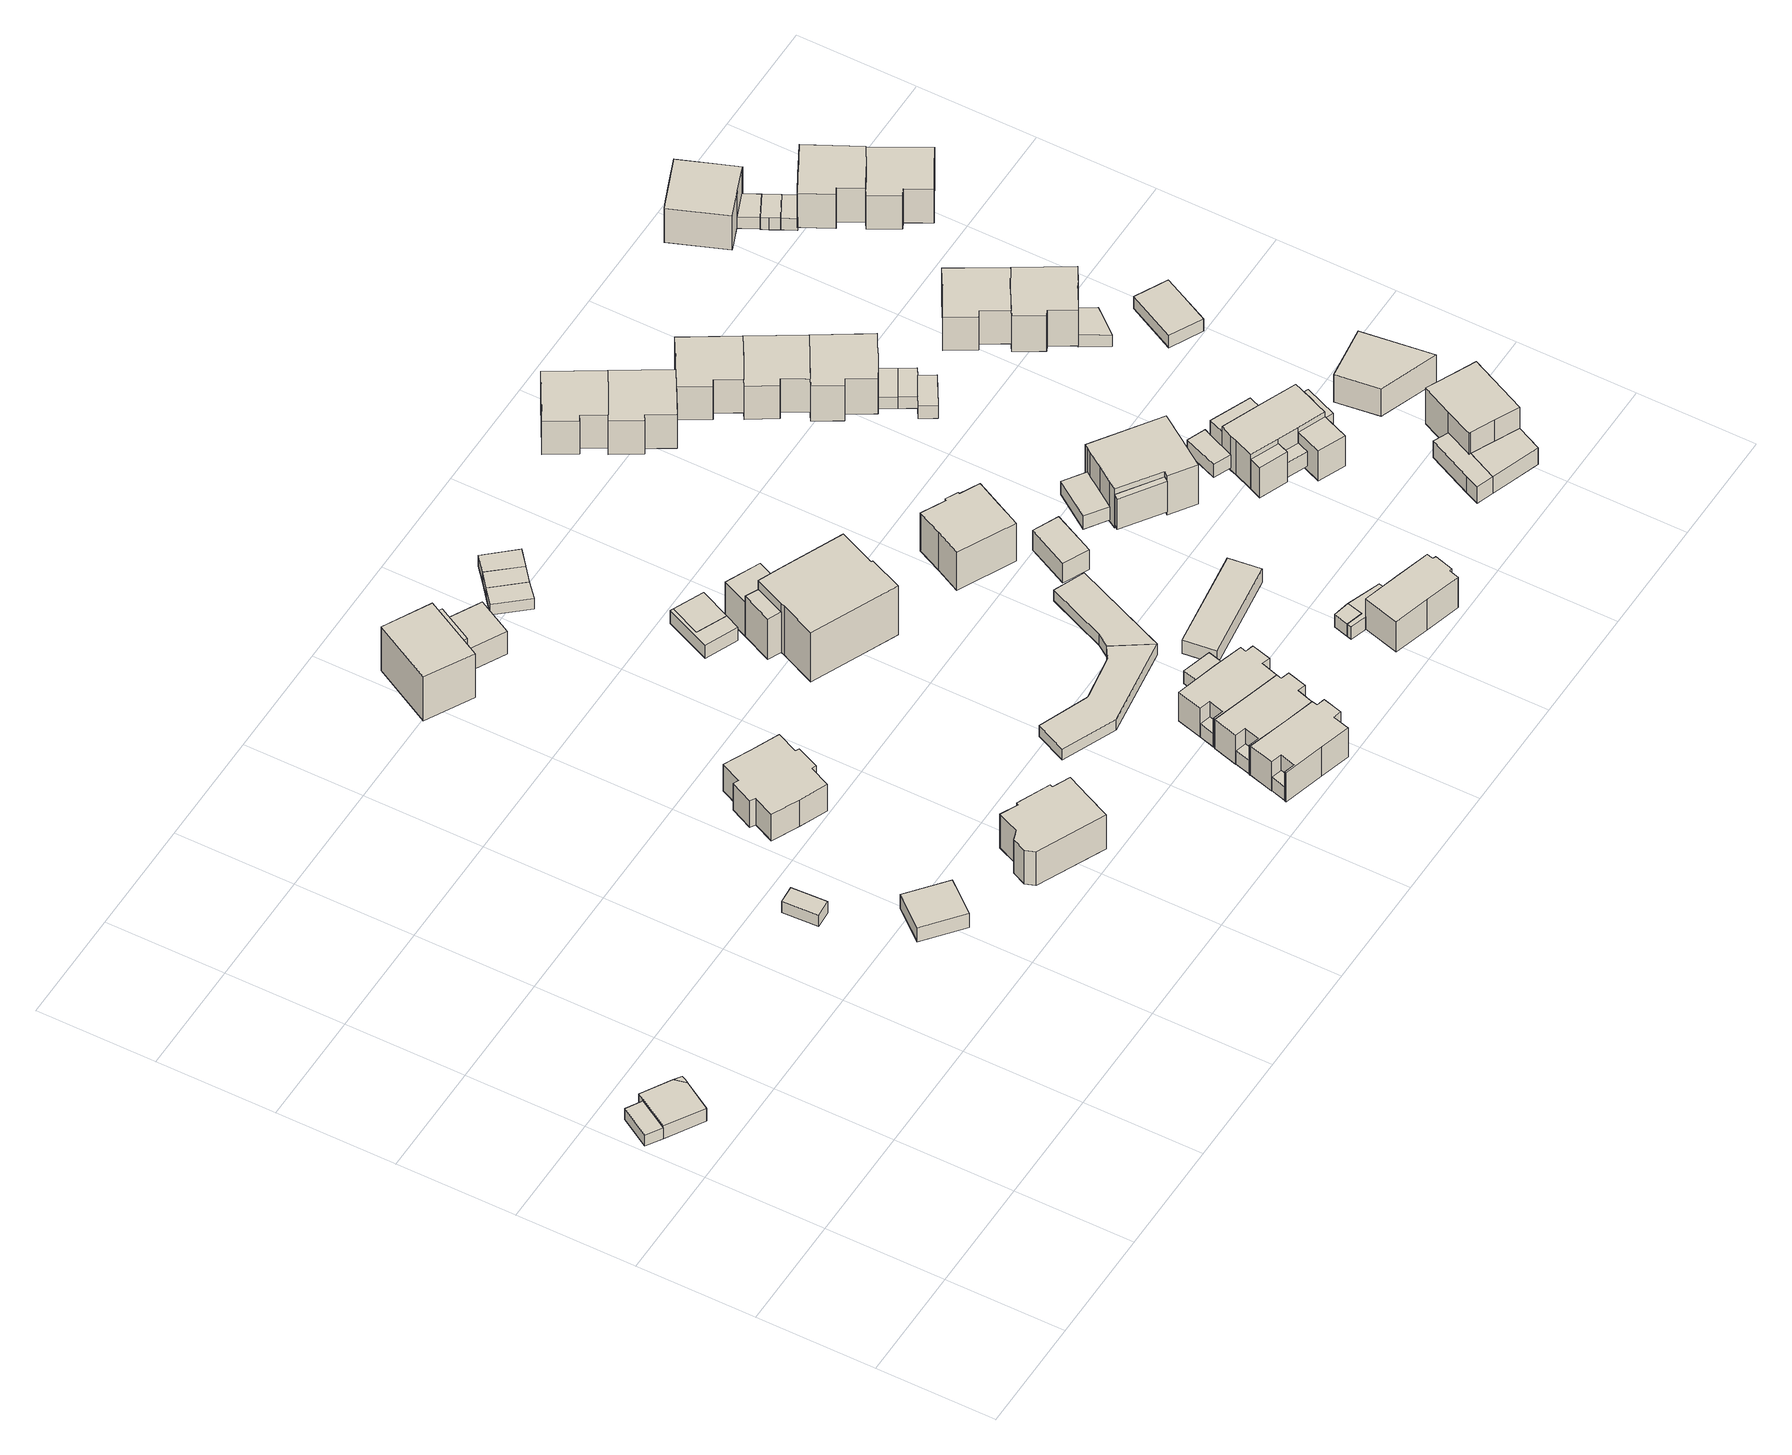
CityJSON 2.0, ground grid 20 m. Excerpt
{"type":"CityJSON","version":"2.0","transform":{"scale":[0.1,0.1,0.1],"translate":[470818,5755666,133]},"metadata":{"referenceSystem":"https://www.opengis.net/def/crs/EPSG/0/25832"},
"CityObjects":{
"building1":{"type":"Building","attributes":{"Gemeindeschluessel":"05711000","BezugspunktDach":"2000","function":"31001_9998","measuredHeight":2.3},"address":[{"country":"Germany","locality":"Bielefeld","thoroughfareNumber":"129","thoroughfareName":"Vennhofallee"}],"geometry":[{"type":"Solid","lod":"1","boundaries":[[[[0,1,2,3]],[[4,5,6,7]],[[4,7,3,2]],[[5,4,2,1]],[[6,5,1,0]],[[7,6,0,3]]]]}]},
"building2":{"type":"Building","attributes":{"Gemeindeschluessel":"05711000","BezugspunktDach":"2000","function":"31001_2010","measuredHeight":2.75},"address":[{"country":"Germany","locality":"Bielefeld","thoroughfareNumber":"129","thoroughfareName":"Vennhofallee"}],"geometry":[{"type":"Solid","lod":"1","boundaries":[[[[8,9,10,11,12,13]],[[14,4,7,15,16,17]],[[14,17,13,12]],[[4,14,12,11]],[[7,4,11,10]],[[15,7,10,9]],[[16,15,9,8]],[[17,16,8,13]]]]}]},
"building3":{"type":"Building","attributes":{"Gemeindeschluessel":"05711000","BezugspunktDach":"2000","function":"51009_1610","measuredHeight":2.75},"address":[{"country":"Germany"}],"geometry":[{"type":"Solid","lod":"1","boundaries":[[[[18,19,8,13,20]],[[17,16,21,22,23]],[[17,23,20,13]],[[16,17,13,8]],[[21,16,8,19]],[[22,21,19,18]],[[23,22,18,20]]]]}]},
"building4":{"type":"Building","attributes":{"Gemeindeschluessel":"05711000","BezugspunktDach":"2000","function":"31001_2460","measuredHeight":2.37},"address":[{"country":"Germany","locality":"Bielefeld","thoroughfareNumber":"110","thoroughfareName":"Vennhofallee"}],"geometry":[{"type":"Solid","lod":"1","boundaries":[[[[24,25,26,27]],[[28,29,30,31]],[[28,31,27,26]],[[29,28,26,25]],[[30,29,25,24]],[[31,30,24,27]]]]}]},
"building5":{"type":"Building","attributes":{"Gemeindeschluessel":"05711000","BezugspunktDach":"2000","function":"31001_9998","measuredHeight":3.01},"address":[{"country":"Germany","locality":"Bielefeld","thoroughfareNumber":"106","thoroughfareName":"Vennhofallee"}],"geometry":[{"type":"Solid","lod":"1","boundaries":[[[[32,33,34,35]],[[36,37,38,39]],[[36,39,35,34]],[[37,36,34,33]],[[38,37,33,32]],[[39,38,32,35]]]]}]},
"building6":{"type":"Building","attributes":{"Gemeindeschluessel":"05711000","BezugspunktDach":"2000","function":"31001_1010","measuredHeight":8.25},"address":[{"country":"Germany","locality":"Bielefeld","thoroughfareNumber":"110","thoroughfareName":"Vennhofallee"}],"geometry":[{"type":"Solid","lod":"1","boundaries":[[[[40,41,42,43,44,45,46,47,48,49,50,51,52,53]],[[54,55,56,57,58,59,60,61,62,63,64,65,66,67]],[[54,67,53,52]],[[55,54,52,51]],[[56,55,51,50]],[[57,56,50,49]],[[58,57,49,48]],[[59,58,48,47]],[[60,59,47,46]],[[61,60,46,45]],[[62,61,45,44]],[[63,62,44,43]],[[64,63,43,42]],[[65,64,42,41]],[[66,65,41,40]],[[67,66,40,53]]]]}]},
"building7":{"type":"Building","attributes":{"Gemeindeschluessel":"05711000","BezugspunktDach":"2000","function":"31001_1010","measuredHeight":8.71},"address":[{"country":"Germany","locality":"Bielefeld","thoroughfareNumber":"106","thoroughfareName":"Vennhofallee"}],"geometry":[{"type":"Solid","lod":"1","boundaries":[[[[68,69,70,71,72,73,74,75,76,77,78,79,80]],[[81,82,83,84,85,86,87,88,89,90,91,92,93]],[[81,93,80,79]],[[82,81,79,78]],[[83,82,78,77]],[[84,83,77,76]],[[85,84,76,75]],[[86,85,75,74]],[[87,86,74,73]],[[88,87,73,72]],[[89,88,72,71]],[[90,89,71,70]],[[91,90,70,69]],[[92,91,69,68]],[[93,92,68,80]]]]}]},
"building8":{"type":"Building","attributes":{"Gemeindeschluessel":"05711000","function":"31001_1010"},"address":[{"country":"Germany","locality":"Bielefeld","thoroughfareNumber":"10","thoroughfareName":"Lämershagener Straße"}],"children":["building8-1","building8-2"]},
"building8-1":{"type":"BuildingPart","attributes":{"BezugspunktDach":"2000","measuredHeight":11.59},"parents":["building8"],"geometry":[{"type":"Solid","lod":"1","boundaries":[[[[94,95,96,97]],[[98,99,100,101]],[[98,101,97,96]],[[99,98,96,95]],[[100,99,95,94]],[[101,100,94,97]]]]}]},
"building8-2":{"type":"BuildingPart","attributes":{"BezugspunktDach":"2000","measuredHeight":7.19},"parents":["building8"],"geometry":[{"type":"Solid","lod":"1","boundaries":[[[[102,103,104,105]],[[106,107,101,108]],[[106,108,105,104]],[[107,106,104,103]],[[101,107,103,102]],[[108,101,102,105]]]]}]},
"building9":{"type":"Building","attributes":{"Gemeindeschluessel":"05711000","BezugspunktDach":"2000","function":"31001_9998","measuredHeight":6.36},"address":[{"country":"Germany","locality":"Bielefeld","thoroughfareNumber":"10","thoroughfareName":"Lämershagener Straße"}],"geometry":[{"type":"Solid","lod":"1","boundaries":[[[[109,110,111,112]],[[113,114,115,116]],[[113,116,112,111]],[[114,113,111,110]],[[115,114,110,109]],[[116,115,109,112]]]]}]},
"building10":{"type":"Building","attributes":{"Gemeindeschluessel":"05711000","function":"31001_1010"},"address":[{"country":"Germany","locality":"Bielefeld","thoroughfareNumber":"7i","thoroughfareName":"Kinzigweg"}],"children":["building10-1","building10-2"]},
"building10-1":{"type":"BuildingPart","attributes":{"BezugspunktDach":"2000","measuredHeight":9.76},"parents":["building10"],"geometry":[{"type":"Solid","lod":"1","boundaries":[[[[117,118,119,120,121,122,123,124,125,126,127,128,129,130]],[[131,132,133,134,135,136,137,138,139,140,141,142,143,144]],[[131,144,130,129]],[[132,131,129,128]],[[133,132,128,127]],[[134,133,127,126]],[[135,134,126,125]],[[136,135,125,124]],[[137,136,124,123]],[[138,137,123,122]],[[139,138,122,121]],[[140,139,121,120]],[[141,140,120,119]],[[142,141,119,118]],[[143,142,118,117]],[[144,143,117,130]]]]}]},
"building10-2":{"type":"BuildingPart","attributes":{"BezugspunktDach":"2000","measuredHeight":2.91},"address":[{"country":"Germany","locality":"Bielefeld","thoroughfareNumber":"7i","thoroughfareName":"Kinzigweg"}],"parents":["building10"],"geometry":[{"type":"Solid","lod":"1","boundaries":[[[[145,146,147,148]],[[149,150,151,152]],[[149,152,148,147]],[[150,149,147,146]],[[151,150,146,145]],[[152,151,145,148]]]]}]},
"building11":{"type":"Building","attributes":{"Gemeindeschluessel":"05711000","BezugspunktDach":"2000","function":"31001_2460","measuredHeight":2.35},"address":[{"country":"Germany","locality":"Bielefeld","thoroughfareNumber":"7","thoroughfareName":"Murgweg"}],"geometry":[{"type":"Solid","lod":"1","boundaries":[[[[153,154,155,156]],[[157,158,159,160]],[[157,160,156,155]],[[158,157,155,154]],[[159,158,154,153]],[[160,159,153,156]]]]}]},
"building12":{"type":"Building","attributes":{"Gemeindeschluessel":"05711000","BezugspunktDach":"2000","function":"31001_9998","measuredHeight":2.84},"address":[{"country":"Germany","locality":"Bielefeld","thoroughfareNumber":"11","thoroughfareName":"Murgweg"}],"geometry":[{"type":"Solid","lod":"1","boundaries":[[[[161,162,163,164,165,166]],[[167,168,169,170,171,172]],[[167,172,166,165]],[[168,167,165,164]],[[169,168,164,163]],[[170,169,163,162]],[[171,170,162,161]],[[172,171,161,166]]]]}]},
"building13":{"type":"Building","attributes":{"Gemeindeschluessel":"05711000","function":"31001_1010"},"address":[{"country":"Germany","locality":"Bielefeld","thoroughfareNumber":"7h","thoroughfareName":"Kinzigweg"}],"children":["building13-1","building13-2"]},
"building13-1":{"type":"BuildingPart","attributes":{"BezugspunktDach":"2000","measuredHeight":9.8},"parents":["building13"],"geometry":[{"type":"Solid","lod":"1","boundaries":[[[[173,174,175,176,177,178,179,180,181,182,183,184,185,186]],[[187,188,189,190,191,192,193,194,195,196,197,198,199,200]],[[187,200,186,185]],[[188,187,185,184]],[[189,188,184,183]],[[190,189,183,182]],[[191,190,182,181]],[[192,191,181,180]],[[193,192,180,179]],[[194,193,179,178]],[[195,194,178,177]],[[196,195,177,176]],[[197,196,176,175]],[[198,197,175,174]],[[199,198,174,173]],[[200,199,173,186]]]]}]},
"building13-2":{"type":"BuildingPart","attributes":{"BezugspunktDach":"2000","measuredHeight":2.9},"address":[{"country":"Germany","locality":"Bielefeld","thoroughfareNumber":"7h","thoroughfareName":"Kinzigweg"}],"parents":["building13"],"geometry":[{"type":"Solid","lod":"1","boundaries":[[[[201,202,203,204]],[[205,206,207,208]],[[205,208,204,203]],[[206,205,203,202]],[[207,206,202,201]],[[208,207,201,204]]]]}]},
"building14":{"type":"Building","attributes":{"Gemeindeschluessel":"05711000","BezugspunktDach":"2000","function":"31001_2460","measuredHeight":2.32},"address":[{"country":"Germany","locality":"Bielefeld","thoroughfareNumber":"9","thoroughfareName":"Murgweg"}],"geometry":[{"type":"Solid","lod":"1","boundaries":[[[[209,210,211,212,213,214,215]],[[216,217,218,219,220,221,222]],[[216,222,215,214]],[[217,216,214,213]],[[218,217,213,212]],[[219,218,212,211]],[[220,219,211,210]],[[221,220,210,209]],[[222,221,209,215]]]]}]},
"building15":{"type":"Building","attributes":{"Gemeindeschluessel":"05711000","BezugspunktDach":"2000","function":"51009_1611","measuredHeight":2.82},"address":[{"country":"Germany"}],"geometry":[{"type":"Solid","lod":"1","boundaries":[[[[162,161,166,223]],[[172,171,170,224]],[[172,224,223,166]],[[171,172,166,161]],[[170,171,161,162]],[[224,170,162,223]]]]}]},
"building16":{"type":"Building","attributes":{"Gemeindeschluessel":"05711000","BezugspunktDach":"2000","function":"31001_2460","measuredHeight":2.31},"address":[{"country":"Germany","locality":"Bielefeld","thoroughfareNumber":"6","thoroughfareName":"Murgweg"}],"geometry":[{"type":"Solid","lod":"1","boundaries":[[[[225,153,156,226]],[[160,159,227,228]],[[160,228,226,156]],[[159,160,156,153]],[[227,159,153,225]],[[228,227,225,226]]]]}]},
"building17":{"type":"Building","attributes":{"Gemeindeschluessel":"05711000","function":"31001_1010"},"address":[{"country":"Germany","locality":"Bielefeld","thoroughfareNumber":"7g","thoroughfareName":"Kinzigweg"}],"children":["building17-1","building17-2"]},
"building17-1":{"type":"BuildingPart","attributes":{"BezugspunktDach":"2000","measuredHeight":9.78},"parents":["building17"],"geometry":[{"type":"Solid","lod":"1","boundaries":[[[[229,230,231,232,233,234,235,236,176,175,174,237,238,239]],[[240,241,242,243,244,245,246,247,248,249,250,251,252,253]],[[240,253,239,238]],[[241,240,238,237]],[[242,241,237,174]],[[243,242,174,175]],[[244,243,175,176]],[[245,244,176,236]],[[246,245,236,235]],[[247,246,235,234]],[[248,247,234,233]],[[249,248,233,232]],[[250,249,232,231]],[[251,250,231,230]],[[252,251,230,229]],[[253,252,229,239]]]]}]},
"building17-2":{"type":"BuildingPart","attributes":{"BezugspunktDach":"2000","measuredHeight":2.95},"address":[{"country":"Germany","locality":"Bielefeld","thoroughfareNumber":"7g","thoroughfareName":"Kinzigweg"}],"parents":["building17"],"geometry":[{"type":"Solid","lod":"1","boundaries":[[[[254,255,256,257]],[[246,245,248,247]],[[246,247,257,256]],[[245,246,256,255]],[[248,245,255,254]],[[247,248,254,257]]]]}]},
"building18":{"type":"Building","attributes":{"Gemeindeschluessel":"05711000","BezugspunktDach":"2000","function":"31001_2460","measuredHeight":2.29},"address":[{"country":"Germany"}],"geometry":[{"type":"Solid","lod":"1","boundaries":[[[[258,225,226,259]],[[228,227,260,261]],[[228,261,259,226]],[[227,228,226,225]],[[260,227,225,258]],[[261,260,258,259]]]]}]},
"building19":{"type":"Building","attributes":{"Gemeindeschluessel":"05711000","function":"31001_1010"},"address":[{"country":"Germany","locality":"Bielefeld","thoroughfareNumber":"11","thoroughfareName":"Murgweg"}],"children":["building19-1","building19-2","building19-3"]},
"building19-1":{"type":"BuildingPart","attributes":{"BezugspunktDach":"2000","measuredHeight":12.35},"parents":["building19"],"geometry":[{"type":"Solid","lod":"1","boundaries":[[[[262,263,264,265,266,267,268,269,270,271]],[[272,273,274,275,276,277,278,279,280,281]],[[272,281,271,270]],[[273,272,270,269]],[[274,273,269,268]],[[275,274,268,267]],[[276,275,267,266]],[[277,276,266,265]],[[278,277,265,264]],[[279,278,264,263]],[[280,279,263,262]],[[281,280,262,271]]]]}]},
"building19-2":{"type":"BuildingPart","attributes":{"BezugspunktDach":"2000","measuredHeight":8.83},"parents":["building19"],"geometry":[{"type":"Solid","lod":"1","boundaries":[[[[282,283,284,285]],[[277,286,287,288]],[[277,288,285,284]],[[286,277,284,283]],[[287,286,283,282]],[[288,287,282,285]]]]}]},
"building19-3":{"type":"BuildingPart","attributes":{"BezugspunktDach":"2000","measuredHeight":8.69},"parents":["building19"],"geometry":[{"type":"Solid","lod":"1","boundaries":[[[[289,290,291,292]],[[275,293,286,276]],[[275,276,292,291]],[[293,275,291,290]],[[286,293,290,289]],[[276,286,289,292]]]]}]},
"building20":{"type":"Building","attributes":{"Gemeindeschluessel":"05711000","BezugspunktDach":"2000","function":"51009_1611","measuredHeight":2.7},"address":[{"country":"Germany"}],"geometry":[{"type":"Solid","lod":"1","boundaries":[[[[294,295,296,297]],[[298,299,300,301]],[[298,301,297,296]],[[299,298,296,295]],[[300,299,295,294]],[[301,300,294,297]]]]}]},
"building21":{"type":"Building","attributes":{"Gemeindeschluessel":"05711000","BezugspunktDach":"2000","function":"31001_2460","measuredHeight":2.24},"address":[{"country":"Germany","locality":"Bielefeld","thoroughfareNumber":"9","thoroughfareName":"Murgweg"}],"geometry":[{"type":"Solid","lod":"1","boundaries":[[[[302,303,212,211,304]],[[219,218,305,306,307]],[[219,307,304,211]],[[218,219,211,212]],[[305,218,212,303]],[[306,305,303,302]],[[307,306,302,304]]]]}]},
"building22":{"type":"Building","attributes":{"Gemeindeschluessel":"05711000","BezugspunktDach":"2000","function":"51009_1611","measuredHeight":2.97},"address":[{"country":"Germany"}],"geometry":[{"type":"Solid","lod":"1","boundaries":[[[[308,309,310,311]],[[312,313,314,315]],[[312,315,311,310]],[[313,312,310,309]],[[314,313,309,308]],[[315,314,308,311]]]]}]},
"building23":{"type":"Building","attributes":{"Gemeindeschluessel":"05711000","BezugspunktDach":"2000","function":"31001_9998","measuredHeight":2.66},"address":[{"country":"Germany","locality":"Bielefeld","thoroughfareNumber":"7a","thoroughfareName":"Kinzigweg"}],"geometry":[{"type":"Solid","lod":"1","boundaries":[[[[316,317,318,319]],[[320,321,322,323]],[[320,323,319,318]],[[321,320,318,317]],[[322,321,317,316]],[[323,322,316,319]]]]}]},
"building24":{"type":"Building","attributes":{"Gemeindeschluessel":"05711000","BezugspunktDach":"2000","function":"31001_1010","measuredHeight":11.43},"address":[{"country":"Germany","locality":"Bielefeld","thoroughfareNumber":"9","thoroughfareName":"Murgweg"}],"geometry":[{"type":"Solid","lod":"1","boundaries":[[[[324,325,326,327,328,329,330,331,332,333]],[[334,335,336,337,338,339,340,341,342,343]],[[334,343,333,332]],[[335,334,332,331]],[[336,335,331,330]],[[337,336,330,329]],[[338,337,329,328]],[[339,338,328,327]],[[340,339,327,326]],[[341,340,326,325]],[[342,341,325,324]],[[343,342,324,333]]]]}]},
"building25":{"type":"Building","attributes":{"Gemeindeschluessel":"05711000","BezugspunktDach":"2000","function":"51009_1611","measuredHeight":2.66},"address":[{"country":"Germany"}],"geometry":[{"type":"Solid","lod":"1","boundaries":[[[[319,318,317,344,345,346,347]],[[348,349,350,321,320,323,351]],[[348,351,347,346]],[[349,348,346,345]],[[350,349,345,344]],[[321,350,344,317]],[[320,321,317,318]],[[323,320,318,319]],[[351,323,319,347]]]]}]},
"building26":{"type":"Building","attributes":{"Gemeindeschluessel":"05711000","BezugspunktDach":"2000","function":"31001_2460","measuredHeight":5.29},"address":[{"country":"Germany","locality":"Bielefeld","thoroughfareNumber":"9","thoroughfareName":"Murgweg"}],"geometry":[{"type":"Solid","lod":"1","boundaries":[[[[352,353,354,355]],[[356,357,358,359]],[[356,359,355,354]],[[357,356,354,353]],[[358,357,353,352]],[[359,358,352,355]]]]}]},
"building27":{"type":"Building","attributes":{"Gemeindeschluessel":"05711000","BezugspunktDach":"2000","function":"31001_1010","measuredHeight":9.8},"address":[{"country":"Germany","locality":"Bielefeld","thoroughfareNumber":"7a","thoroughfareName":"Kinzigweg"}],"geometry":[{"type":"Solid","lod":"1","boundaries":[[[[360,361,362,363,364,365,366,367,368,369]],[[370,371,372,373,374,375,376,377,378,379]],[[370,379,369,368]],[[371,370,368,367]],[[372,371,367,366]],[[373,372,366,365]],[[374,373,365,364]],[[375,374,364,363]],[[376,375,363,362]],[[377,376,362,361]],[[378,377,361,360]],[[379,378,360,369]]]]}]},
"building28":{"type":"Building","attributes":{"Gemeindeschluessel":"05711000","BezugspunktDach":"2000","function":"31001_1010","measuredHeight":8.73},"address":[{"country":"Germany","locality":"Bielefeld","thoroughfareNumber":"14","thoroughfareName":"Murgweg"}],"geometry":[{"type":"Solid","lod":"1","boundaries":[[[[380,381,382,383,384,385,386,387,388]],[[389,390,391,392,393,394,395,396,397]],[[389,397,388,387]],[[390,389,387,386]],[[391,390,386,385]],[[392,391,385,384]],[[393,392,384,383]],[[394,393,383,382]],[[395,394,382,381]],[[396,395,381,380]],[[397,396,380,388]]]]}]},
"building29":{"type":"Building","attributes":{"Gemeindeschluessel":"05711000","BezugspunktDach":"2000","function":"31001_1010","measuredHeight":8.9},"address":[{"country":"Germany","locality":"Bielefeld","thoroughfareNumber":"12","thoroughfareName":"Murgweg"}],"geometry":[{"type":"Solid","lod":"1","boundaries":[[[[388,387,386,398,399,400,401,402,403,404]],[[405,406,407,408,409,410,411,412,413,414]],[[405,414,404,403]],[[406,405,403,402]],[[407,406,402,401]],[[408,407,401,400]],[[409,408,400,399]],[[410,409,399,398]],[[411,410,398,386]],[[412,411,386,387]],[[413,412,387,388]],[[414,413,388,404]]]]}]},
"building30":{"type":"Building","attributes":{"Gemeindeschluessel":"05711000","BezugspunktDach":"2000","function":"51009_1610","measuredHeight":6.54},"address":[{"country":"Germany"}],"geometry":[{"type":"Solid","lod":"1","boundaries":[[[[415,416,417,418]],[[419,420,421,422]],[[419,422,418,417]],[[420,419,417,416]],[[421,420,416,415]],[[422,421,415,418]]]]}]},
"building31":{"type":"Building","attributes":{"Gemeindeschluessel":"05711000","BezugspunktDach":"2000","function":"31001_9998","measuredHeight":2.79},"address":[{"country":"Germany","locality":"Bielefeld","thoroughfareNumber":"7","thoroughfareName":"Murgweg"}],"geometry":[{"type":"Solid","lod":"1","boundaries":[[[[423,424,425,426]],[[427,428,429,430]],[[427,430,426,425]],[[428,427,425,424]],[[429,428,424,423]],[[430,429,423,426]]]]}]},
"building32":{"type":"Building","attributes":{"Gemeindeschluessel":"05711000","BezugspunktDach":"2000","function":"31001_1010","measuredHeight":10.07},"address":[{"country":"Germany","locality":"Bielefeld","thoroughfareNumber":"7","thoroughfareName":"Murgweg"}],"geometry":[{"type":"Solid","lod":"1","boundaries":[[[[431,432,433,434,435,436,437,438,439,440,441]],[[442,443,444,445,446,447,448,449,450,451,452]],[[442,452,441,440]],[[443,442,440,439]],[[444,443,439,438]],[[445,444,438,437]],[[446,445,437,436]],[[447,446,436,435]],[[448,447,435,434]],[[449,448,434,433]],[[450,449,433,432]],[[451,450,432,431]],[[452,451,431,441]]]]}]},
"building33":{"type":"Building","attributes":{"Gemeindeschluessel":"05711000","BezugspunktDach":"2000","function":"31001_1010","measuredHeight":8.71},"address":[{"country":"Germany","locality":"Bielefeld","thoroughfareNumber":"10","thoroughfareName":"Murgweg"}],"geometry":[{"type":"Solid","lod":"1","boundaries":[[[[453,454,455,456,457,458,459,460,461]],[[462,463,464,465,466,467,468,469,470]],[[462,470,461,460]],[[463,462,460,459]],[[464,463,459,458]],[[465,464,458,457]],[[466,465,457,456]],[[467,466,456,455]],[[468,467,455,454]],[[469,468,454,453]],[[470,469,453,461]]]]}]},
"building34":{"type":"Building","attributes":{"Gemeindeschluessel":"05711000","BezugspunktDach":"2000","function":"31001_1010","measuredHeight":8.73},"address":[{"country":"Germany","locality":"Bielefeld","thoroughfareNumber":"8","thoroughfareName":"Murgweg"}],"geometry":[{"type":"Solid","lod":"1","boundaries":[[[[461,460,459,471,472,473,474,475,476]],[[477,478,479,480,481,463,462,470,482]],[[477,482,476,475]],[[478,477,475,474]],[[479,478,474,473]],[[480,479,473,472]],[[481,480,472,471]],[[463,481,471,459]],[[462,463,459,460]],[[470,462,460,461]],[[482,470,461,476]]]]}]},
"building35":{"type":"Building","attributes":{"Gemeindeschluessel":"05711000","BezugspunktDach":"2000","function":"31001_1010","measuredHeight":9.24},"address":[{"country":"Germany","locality":"Bielefeld","thoroughfareNumber":"6","thoroughfareName":"Murgweg"}],"geometry":[{"type":"Solid","lod":"1","boundaries":[[[[476,475,474,483,484,485,486,487,488,489,490]],[[491,492,493,494,495,496,497,498,499,500,501]],[[491,501,490,489]],[[492,491,489,488]],[[493,492,488,487]],[[494,493,487,486]],[[495,494,486,485]],[[496,495,485,484]],[[497,496,484,483]],[[498,497,483,474]],[[499,498,474,475]],[[500,499,475,476]],[[501,500,476,490]]]]}]},
"building36":{"type":"Building","attributes":{"Gemeindeschluessel":"05711000","BezugspunktDach":"2000","function":"31001_2460","measuredHeight":2.72},"address":[{"country":"Germany","locality":"Bielefeld","thoroughfareNumber":"3","thoroughfareName":"Murgweg"}],"geometry":[{"type":"Solid","lod":"1","boundaries":[[[[502,503,504,505,506]],[[507,508,509,510,511]],[[507,511,506,505]],[[508,507,505,504]],[[509,508,504,503]],[[510,509,503,502]],[[511,510,502,506]]]]}]},
"building37":{"type":"Building","attributes":{"Gemeindeschluessel":"05711000","BezugspunktDach":"2000","function":"31001_2460","measuredHeight":2.78},"address":[{"country":"Germany","locality":"Bielefeld","thoroughfareNumber":"2","thoroughfareName":"Murgweg"}],"geometry":[{"type":"Solid","lod":"1","boundaries":[[[[512,513,514,515,516]],[[517,518,519,520,521]],[[517,521,516,515]],[[518,517,515,514]],[[519,518,514,513]],[[520,519,513,512]],[[521,520,512,516]]]]}]},
"building38":{"type":"Building","attributes":{"Gemeindeschluessel":"05711000","BezugspunktDach":"2000","function":"31001_2460","measuredHeight":2.51},"address":[{"country":"Germany","locality":"Bielefeld","thoroughfareNumber":"6","thoroughfareName":"Murgweg"}],"geometry":[{"type":"Solid","lod":"1","boundaries":[[[[522,523,524,525]],[[526,493,491,527]],[[526,527,525,524]],[[493,526,524,523]],[[491,493,523,522]],[[527,491,522,525]]]]}]},
"building39":{"type":"Building","attributes":{"Gemeindeschluessel":"05711000","BezugspunktDach":"2000","function":"31001_2460","measuredHeight":2.56},"address":[{"country":"Germany","locality":"Bielefeld","thoroughfareNumber":"3","thoroughfareName":"Murgweg"}],"geometry":[{"type":"Solid","lod":"1","boundaries":[[[[528,525,524,513,512]],[[529,526,527,530,531]],[[529,531,512,513]],[[526,529,513,524]],[[527,526,524,525]],[[530,527,525,528]],[[531,530,528,512]]]]}]},
"building40":{"type":"Building","attributes":{"Gemeindeschluessel":"05711000","function":"31001_1010"},"address":[{"country":"Germany","locality":"Bielefeld","thoroughfareNumber":"3","thoroughfareName":"Murgweg"}],"children":["building40-1","building40-2","building40-3","building40-4","building40-5"]},
"building40-1":{"type":"BuildingPart","attributes":{"BezugspunktDach":"2000","measuredHeight":8.45},"parents":["building40"],"geometry":[{"type":"Solid","lod":"1","boundaries":[[[[532,533,534,535,536,537,538,539,540,541,542]],[[543,544,545,546,547,548,549,550,551,552,553]],[[543,553,542,541]],[[544,543,541,540]],[[545,544,540,539]],[[546,545,539,538]],[[547,546,538,537]],[[548,547,537,536]],[[549,548,536,535]],[[550,549,535,534]],[[551,550,534,533]],[[552,551,533,532]],[[553,552,532,542]]]]}]},
"building40-2":{"type":"BuildingPart","attributes":{"BezugspunktDach":"2000","measuredHeight":6.46},"parents":["building40"],"geometry":[{"type":"Solid","lod":"1","boundaries":[[[[554,555,556,557]],[[558,559,544,543]],[[558,543,557,556]],[[559,558,556,555]],[[544,559,555,554]],[[543,544,554,557]]]]}]},
"building40-3":{"type":"BuildingPart","attributes":{"BezugspunktDach":"2000","measuredHeight":6.46},"parents":["building40"],"geometry":[{"type":"Solid","lod":"1","boundaries":[[[[560,561,562,563]],[[550,549,564,565]],[[550,565,563,562]],[[549,550,562,561]],[[564,549,561,560]],[[565,564,560,563]]]]}]},
"building40-4":{"type":"BuildingPart","attributes":{"BezugspunktDach":"2000","measuredHeight":6.46},"parents":["building40"],"geometry":[{"type":"Solid","lod":"1","boundaries":[[[[566,567,568,569]],[[570,571,546,545]],[[570,545,569,568]],[[571,570,568,567]],[[546,571,567,566]],[[545,546,566,569]]]]}]},
"building40-5":{"type":"BuildingPart","attributes":{"BezugspunktDach":"2000","measuredHeight":3.14},"address":[{"country":"Germany","locality":"Bielefeld","thoroughfareNumber":"3","thoroughfareName":"Murgweg"}],"parents":["building40"],"geometry":[{"type":"Solid","lod":"1","boundaries":[[[[572,573,574,575]],[[576,577,578,579]],[[576,579,575,574]],[[577,576,574,573]],[[578,577,573,572]],[[579,578,572,575]]]]}]},
"building41":{"type":"Building","attributes":{"Gemeindeschluessel":"05711000","BezugspunktDach":"2000","function":"51009_1610","measuredHeight":3.5},"address":[{"country":"Germany"}],"geometry":[{"type":"Solid","lod":"1","boundaries":[[[[580,581,582,583,584,585,586]],[[587,588,589,590,591,592,593]],[[587,593,586,585]],[[588,587,585,584]],[[589,588,584,583]],[[590,589,583,582]],[[591,590,582,581]],[[592,591,581,580]],[[593,592,580,586]]]]}]},
"building42":{"type":"Building","attributes":{"Gemeindeschluessel":"05711000","BezugspunktDach":"2000","function":"31001_2460","measuredHeight":3.57},"address":[{"country":"Germany","locality":"Bielefeld","thoroughfareNumber":"9","thoroughfareName":"Kinzigweg"}],"geometry":[{"type":"Solid","lod":"1","boundaries":[[[[586,585,594,595]],[[596,587,593,597]],[[596,597,595,594]],[[587,596,594,585]],[[593,587,585,586]],[[597,593,586,595]]]]}]},
"building43":{"type":"Building","attributes":{"Gemeindeschluessel":"05711000","BezugspunktDach":"2000","function":"31001_2460","measuredHeight":2.71},"address":[{"country":"Germany","locality":"Bielefeld","thoroughfareNumber":"3","thoroughfareName":"Murgweg"}],"geometry":[{"type":"Solid","lod":"1","boundaries":[[[[598,599,600,601,602]],[[603,604,605,606,607]],[[603,607,602,601]],[[604,603,601,600]],[[605,604,600,599]],[[606,605,599,598]],[[607,606,598,602]]]]}]},
"building44":{"type":"Building","attributes":{"Gemeindeschluessel":"05711000","BezugspunktDach":"2000","function":"31001_1010","measuredHeight":9.11},"address":[{"country":"Germany","locality":"Bielefeld","thoroughfareNumber":"9","thoroughfareName":"Kinzigweg"}],"geometry":[{"type":"Solid","lod":"1","boundaries":[[[[608,609,610,611,612,613,614,615]],[[616,617,618,619,620,621,622,623]],[[616,623,615,614]],[[617,616,614,613]],[[618,617,613,612]],[[619,618,612,611]],[[620,619,611,610]],[[621,620,610,609]],[[622,621,609,608]],[[623,622,608,615]]]]}]},
"building45":{"type":"Building","attributes":{"Gemeindeschluessel":"05711000","BezugspunktDach":"2000","function":"31001_1010","measuredHeight":8.69},"address":[{"country":"Germany","locality":"Bielefeld","thoroughfareNumber":"4","thoroughfareName":"Murgweg"}],"geometry":[{"type":"Solid","lod":"1","boundaries":[[[[624,625,626,627,628,629,630,631]],[[632,633,634,635,636,637,638,639]],[[632,639,631,630]],[[633,632,630,629]],[[634,633,629,628]],[[635,634,628,627]],[[636,635,627,626]],[[637,636,626,625]],[[638,637,625,624]],[[639,638,624,631]]]]}]},
"building46":{"type":"Building","attributes":{"Gemeindeschluessel":"05711000","BezugspunktDach":"2100","function":"31001_1010","measuredHeight":5.87},"address":[{"country":"Germany","locality":"Bielefeld","thoroughfareNumber":"1","thoroughfareName":"Murgweg"}],"geometry":[{"type":"Solid","lod":"1","boundaries":[[[[640,641,642,643]],[[644,645,646,647]],[[644,647,643,642]],[[645,644,642,641]],[[646,645,641,640]],[[647,646,640,643]]]]}]},
"building47":{"type":"Building","attributes":{"Gemeindeschluessel":"05711000","BezugspunktDach":"2000","function":"31001_1010","measuredHeight":9.22},"address":[{"country":"Germany","locality":"Bielefeld","thoroughfareNumber":"2","thoroughfareName":"Murgweg"}],"geometry":[{"type":"Solid","lod":"1","boundaries":[[[[631,630,629,648,649,650,651,652,653,654]],[[655,656,657,658,659,660,661,662,663,664]],[[655,664,654,653]],[[656,655,653,652]],[[657,656,652,651]],[[658,657,651,650]],[[659,658,650,649]],[[660,659,649,648]],[[661,660,648,629]],[[662,661,629,630]],[[663,662,630,631]],[[664,663,631,654]]]]}]},
"building48":{"type":"Building","attributes":{"Gemeindeschluessel":"05711000","BezugspunktDach":"2000","function":"31001_2460","measuredHeight":2.56},"address":[{"country":"Germany","locality":"Bielefeld","thoroughfareNumber":"2","thoroughfareName":"Murgweg"}],"geometry":[{"type":"Solid","lod":"1","boundaries":[[[[665,666,667,668]],[[669,670,671,672]],[[669,672,668,667]],[[670,669,667,666]],[[671,670,666,665]],[[672,671,665,668]]]]}]},
"building49":{"type":"Building","attributes":{"Gemeindeschluessel":"05711000","BezugspunktDach":"2000","function":"31001_2460","measuredHeight":2.65},"address":[{"country":"Germany","locality":"Bielefeld","thoroughfareNumber":"1","thoroughfareName":"Murgweg"}],"geometry":[{"type":"Solid","lod":"1","boundaries":[[[[673,674,675,676]],[[677,678,679,680]],[[677,680,676,675]],[[678,677,675,674]],[[679,678,674,673]],[[680,679,673,676]]]]}]},
"building50":{"type":"Building","attributes":{"Gemeindeschluessel":"05711000","BezugspunktDach":"2000","function":"31001_1010","measuredHeight":8.77},"address":[{"country":"Germany","locality":"Bielefeld","thoroughfareNumber":"75","thoroughfareName":"Mainweg"}],"geometry":[{"type":"Solid","lod":"1","boundaries":[[[[681,682,683,684,685,686,687,688,689]],[[690,691,692,693,694,695,696,697,698]],[[690,698,689,688]],[[691,690,688,687]],[[692,691,687,686]],[[693,692,686,685]],[[694,693,685,684]],[[695,694,684,683]],[[696,695,683,682]],[[697,696,682,681]],[[698,697,681,689]]]]}]},
"building51":{"type":"Building","attributes":{"Gemeindeschluessel":"05711000","BezugspunktDach":"2000","function":"31001_2460","measuredHeight":2.47},"address":[{"country":"Germany"}],"geometry":[{"type":"Solid","lod":"1","boundaries":[[[[699,700,701,702]],[[703,698,696,704]],[[703,704,702,701]],[[698,703,701,700]],[[696,698,700,699]],[[704,696,699,702]]]]}]},
"building52":{"type":"Building","attributes":{"Gemeindeschluessel":"05711000","BezugspunktDach":"2000","function":"31001_2460","measuredHeight":2.5},"address":[{"country":"Germany","locality":"Bielefeld","thoroughfareNumber":"2","thoroughfareName":"Mainweg"}],"geometry":[{"type":"Solid","lod":"1","boundaries":[[[[702,701,705,706,707]],[[708,709,710,711,712]],[[708,712,707,706]],[[709,708,706,705]],[[710,709,705,701]],[[711,710,701,702]],[[712,711,702,707]]]]}]},
"building53":{"type":"Building","attributes":{"Gemeindeschluessel":"05711000","BezugspunktDach":"2000","function":"31001_2460","measuredHeight":2.53},"address":[{"country":"Germany"}],"geometry":[{"type":"Solid","lod":"1","boundaries":[[[[713,707,706,714,715]],[[716,708,712,717,718]],[[716,718,715,714]],[[708,716,714,706]],[[712,708,706,707]],[[717,712,707,713]],[[718,717,713,715]]]]}]},
"building54":{"type":"Building","attributes":{"Gemeindeschluessel":"05711000","BezugspunktDach":"2000","function":"31001_1010","measuredHeight":8.86},"address":[{"country":"Germany","locality":"Bielefeld","thoroughfareNumber":"73","thoroughfareName":"Mainweg"}],"geometry":[{"type":"Solid","lod":"1","boundaries":[[[[719,720,721,722,723,724,725,726,727]],[[728,729,730,731,732,733,734,735,736]],[[728,736,727,726]],[[729,728,726,725]],[[730,729,725,724]],[[731,730,724,723]],[[732,731,723,722]],[[733,732,722,721]],[[734,733,721,720]],[[735,734,720,719]],[[736,735,719,727]]]]}]},
"building55":{"type":"Building","attributes":{"Gemeindeschluessel":"05711000","BezugspunktDach":"2000","function":"31001_1010","measuredHeight":8.84},"address":[{"country":"Germany","locality":"Bielefeld","thoroughfareNumber":"71","thoroughfareName":"Mainweg"}],"geometry":[{"type":"Solid","lod":"1","boundaries":[[[[737,738,739,740,741,742,743,744,745]],[[746,747,748,749,750,729,728,736,751]],[[746,751,745,744]],[[747,746,744,743]],[[748,747,743,742]],[[749,748,742,741]],[[750,749,741,740]],[[729,750,740,739]],[[728,729,739,738]],[[736,728,738,737]],[[751,736,737,745]]]]}]}
},
"vertices":[
[34,553,37],[3,502,37],[29,486,37],[60,538,37],[29,486,14],[3,502,14],[34,553,14],[60,538,14],
[115,519,41],[66,548,41],[60,538,41],[29,486,41],[90,449,41],[120,498,41],[90,449,14],[66,548,14],[115,519,14],[120,498,14],
[127,511,41],[121,515,41],[124,504,41],[121,515,14],[127,511,14],[124,504,14],
[528,561,37],[498,559,37],[501,499,37],[531,501,37],[501,499,13],[498,559,13],[528,561,13],[531,501,13],
[593,416,40],[549,362,40],[611,311,40],[655,365,40],[611,311,10],[549,362,10],[593,416,10],[655,365,10],
[659,749,74],[643,714,74],[634,718,74],[616,680,74],[625,675,74],[609,640,74],[654,619,74],[700,599,74],[716,634,74],[723,631,74],[740,669,74],[734,672,74],[750,708,74],[704,728,74],[750,708,17],[734,672,17],[740,669,17],[723,631,17],[716,634,17],[700,599,17],[654,619,17],[609,640,17],[625,675,17],[616,680,17],[634,718,17],[643,714,17],[659,749,17],[704,728,17],
[751,314,83],[743,311,83],[734,308,83],[723,284,83],[729,268,83],[842,216,83],[861,257,83],[880,298,83],[851,311,83],[853,316,83],[798,340,83],[796,336,83],[767,350,83],[796,336,11],[798,340,11],[853,316,11],[851,311,11],[880,298,11],[861,257,11],[842,216,11],[729,268,11],[723,284,11],[734,308,11],[743,311,11],[751,314,11],[767,350,11],
[608,1290,121],[553,1188,121],[630,1146,121],[685,1249,121],[630,1146,27],[553,1188,27],[608,1290,27],[685,1249,27],
[685,1249,99],[653,1189,99],[668,1181,99],[700,1241,99],[668,1181,27],[653,1189,27],[700,1241,27],
[700,1241,74],[668,1181,74],[728,1149,74],[760,1209,74],[728,1149,26],[668,1181,26],[700,1241,26],[760,1209,26],
[1188,64,74],[1190,73,74],[1140,87,74],[1070,107,74],[1058,65,74],[1077,60,74],[1070,34,74],[1051,39,74],[1050,36,74],[1120,17,74],[1171,2,74],[1179,31,74],[1193,27,74],[1202,60,74],[1193,27,12],[1179,31,12],[1171,2,12],[1120,17,12],[1050,36,12],[1051,39,12],[1070,34,12],[1077,60,12],[1058,65,12],[1070,107,12],[1140,87,12],[1190,73,12],[1188,64,12],[1202,60,12],
[1058,65,42],[1051,39,42],[1070,34,42],[1077,60,42],[1070,34,13],[1051,39,13],[1058,65,13],[1077,60,13],
[805,1228,51],[780,1207,51],[822,1158,51],[846,1180,51],[822,1158,28],[780,1207,28],[805,1228,28],[846,1180,28],
[878,920,55],[901,972,55],[896,974,55],[862,896,55],[916,873,55],[928,898,55],[916,873,27],[862,896,27],[896,974,27],[901,972,27],[878,920,27],[928,898,27],
[1208,135,73],[1210,144,73],[1160,158,73],[1090,178,73],[1078,136,73],[1097,131,73],[1090,105,73],[1071,110,73],[1070,107,73],[1140,87,73],[1190,73,73],[1199,102,73],[1213,98,73],[1222,131,73],[1213,98,11],[1199,102,11],[1190,73,11],[1140,87,11],[1070,107,11],[1071,110,11],[1090,105,11],[1097,131,11],[1078,136,11],[1090,178,11],[1160,158,11],[1210,144,11],[1208,135,11],[1222,131,11],
[1078,136,41],[1071,110,41],[1090,105,41],[1097,131,41],[1090,105,12],[1071,110,12],[1078,136,12],[1097,131,12],
[961,358,33],[1051,320,33],[1208,342,33],[1168,403,33],[1148,390,33],[1068,377,33],[985,410,33],[1068,377,10],[1148,390,10],[1168,403,10],[1208,342,10],[1051,320,10],[961,358,10],[985,410,10],
[951,950,55],[951,950,27],
[829,1248,51],[870,1200,51],[829,1248,28],[870,1200,28],
[1228,206,73],[1231,216,73],[1180,231,73],[1110,250,73],[1098,207,73],[1117,202,73],[1110,176,73],[1091,181,73],[1219,173,73],[1233,169,73],[1242,202,73],[1233,169,12],[1219,173,12],[1210,144,12],[1160,158,12],[1090,178,12],[1091,181,12],[1110,176,12],[1117,202,12],[1098,207,12],[1110,250,12],[1180,231,12],[1231,216,12],[1228,206,12],[1242,202,12],
[1098,207,41],[1091,181,41],[1110,176,41],[1117,202,41],
[854,1270,51],[896,1222,51],[854,1270,28],[896,1222,28],
[1080,745,110],[1081,748,110],[1107,807,110],[1003,853,110],[967,868,110],[945,817,110],[942,810,110],[916,751,110],[1059,688,110],[1083,744,110],[1059,688,5],[916,751,5],[942,810,5],[945,817,5],[967,868,5],[1003,853,5],[1107,807,5],[1081,748,5],[1080,745,5],[1083,744,5],
[965,922,79],[946,878,79],[1003,853,79],[1022,897,79],[946,878,5],[965,922,5],[1022,897,5],
[946,878,91],[923,827,91],[945,817,91],[967,868,91],[923,827,5],
[1177,280,39],[1165,235,39],[1214,221,39],[1226,266,39],[1214,221,12],[1165,235,12],[1177,280,12],[1226,266,12],
[1225,524,33],[1182,424,33],[1276,503,33],[1182,424,10],[1225,524,10],[1276,503,10],
[1397,334,42],[1226,311,42],[1233,256,42],[1404,280,42],[1233,256,13],[1226,311,13],[1397,334,13],[1404,280,13],
[1383,147,37],[1376,122,37],[1404,114,37],[1411,141,37],[1404,114,10],[1376,122,10],[1383,147,10],[1411,141,10],
[1190,696,95],[1169,654,95],[1262,608,95],[1282,650,95],[1303,692,95],[1271,708,95],[1272,711,95],[1252,721,95],[1250,718,95],[1210,738,95],[1250,718,14],[1252,721,14],[1272,711,14],[1271,708,14],[1303,692,14],[1282,650,14],[1262,608,14],[1169,654,14],[1190,696,14],[1210,738,14],
[1374,114,37],[1401,106,37],[1459,90,37],[1467,121,37],[1459,90,10],[1401,106,10],[1374,114,10],[1467,121,10],
[1290,597,59],[1256,527,59],[1298,507,59],[1332,578,59],[1298,507,17],[1256,527,17],[1290,597,17],[1332,578,17],
[1518,61,76],[1521,72,76],[1461,89,76],[1401,106,76],[1384,45,76],[1444,28,76],[1504,11,76],[1509,28,76],[1514,27,76],[1523,59,76],[1514,27,11],[1509,28,11],[1504,11,11],[1444,28,11],[1384,45,11],[1401,106,11],[1461,89,11],[1521,72,11],[1518,61,11],[1523,59,11],
[1165,1345,109],[1128,1323,109],[1091,1301,109],[1081,1295,109],[1109,1248,109],[1118,1254,109],[1140,1218,109],[1178,1240,109],[1215,1262,109],[1178,1240,38],[1140,1218,38],[1118,1254,38],[1109,1248,38],[1081,1295,38],[1091,1301,38],[1128,1323,38],[1165,1345,38],[1215,1262,38],
[1130,1212,109],[1157,1167,109],[1166,1173,109],[1190,1132,109],[1228,1155,109],[1239,1162,109],[1266,1178,109],[1239,1162,37],[1228,1155,37],[1190,1132,37],[1166,1173,37],[1157,1167,37],[1130,1212,37],[1140,1218,37],[1178,1240,37],[1215,1262,37],[1266,1178,37],
[1387,516,88],[1381,508,88],[1447,463,88],[1453,471,88],[1447,463,23],[1381,508,23],[1387,516,23],[1453,471,23],
[1403,615,47],[1360,553,47],[1395,529,47],[1438,591,47],[1395,529,19],[1360,553,19],[1403,615,19],[1438,591,19],
[1548,523,100],[1441,596,100],[1438,591,100],[1431,582,100],[1414,556,100],[1395,529,100],[1387,516,100],[1453,471,100],[1447,463,100],[1488,435,100],[1521,483,100],[1488,435,16],[1447,463,16],[1453,471,16],[1387,516,16],[1395,529,16],[1414,556,16],[1431,582,16],[1438,591,16],[1441,596,16],[1548,523,16],[1521,483,16],
[1322,1212,106],[1286,1190,106],[1266,1178,106],[1239,1162,106],[1266,1116,106],[1277,1122,106],[1300,1084,106],[1337,1106,106],[1373,1128,106],[1337,1106,35],[1300,1084,35],[1277,1122,35],[1266,1116,35],[1239,1162,35],[1266,1178,35],[1286,1190,35],[1322,1212,35],[1373,1128,35],
[1289,1077,106],[1316,1033,106],[1327,1039,106],[1349,1002,106],[1386,1024,106],[1423,1046,106],[1386,1024,35],[1349,1002,35],[1327,1039,35],[1316,1033,35],[1289,1077,35],[1423,1046,35],
[1338,995,106],[1363,952,106],[1374,959,106],[1399,917,106],[1408,922,106],[1437,939,106],[1455,951,106],[1474,962,106],[1455,951,30],[1437,939,30],[1408,922,30],[1399,917,30],[1374,959,30],[1363,952,30],[1338,995,30],[1349,1002,30],[1386,1024,30],[1423,1046,30],[1474,962,30],
[1596,486,45],[1566,498,45],[1543,441,45],[1572,429,45],[1591,474,45],[1572,429,17],[1543,441,17],[1566,498,17],[1596,486,17],[1591,474,17],
[1473,894,55],[1437,873,55],[1422,864,55],[1437,839,55],[1487,870,55],[1437,839,27],[1422,864,27],[1437,873,27],[1473,894,27],[1487,870,27],
[1455,951,55],[1408,922,55],[1422,898,55],[1470,926,55],[1422,898,30],[1470,926,30],
[1485,902,55],[1437,873,30],[1485,902,30],[1473,894,30],
[1693,366,86],[1706,398,86],[1648,422,86],[1581,449,86],[1572,429,86],[1568,418,86],[1555,386,86],[1601,367,86],[1635,353,86],[1680,335,86],[1687,352,86],[1680,335,12],[1635,353,12],[1601,367,12],[1555,386,12],[1568,418,12],[1572,429,12],[1581,449,12],[1648,422,12],[1706,398,12],[1693,366,12],[1687,352,12],
[1635,353,76],[1617,309,76],[1662,290,76],[1680,335,76],[1662,290,12],[1617,309,12],
[1591,474,76],[1581,449,76],[1648,422,76],[1658,446,76],[1591,474,12],[1658,446,12],
[1555,386,76],[1546,366,76],[1593,347,76],[1601,367,76],[1593,347,12],[1546,366,12],
[1601,367,53],[1593,347,53],[1627,333,53],[1635,353,53],[1627,333,21],[1593,347,21],[1601,367,21],[1635,353,21],
[1742,130,48],[1764,177,48],[1739,188,48],[1703,111,48],[1693,88,48],[1721,78,48],[1745,129,48],[1721,78,13],[1693,88,13],[1703,111,13],[1739,188,13],[1764,177,13],[1742,130,13],[1745,129,13],
[1803,50,48],[1823,92,48],[1803,50,13],[1823,92,13],
[1710,408,45],[1706,398,45],[1687,352,45],[1716,341,45],[1739,396,45],[1716,341,18],[1687,352,18],[1706,398,18],[1710,408,18],[1739,396,18],
[1828,210,93],[1788,229,93],[1764,177,93],[1742,130,93],[1745,129,93],[1783,111,93],[1823,92,93],[1869,191,93],[1823,92,16],[1783,111,16],[1745,129,16],[1742,130,16],[1764,177,16],[1788,229,16],[1828,210,16],[1869,191,16],
[1633,946,104],[1597,924,104],[1550,897,104],[1577,852,104],[1587,858,104],[1611,818,104],[1647,840,104],[1684,861,104],[1647,840,33],[1611,818,33],[1587,858,33],[1577,852,33],[1550,897,33],[1597,924,33],[1633,946,33],[1684,861,33],
[1757,364,77],[1767,291,77],[1864,255,77],[1848,376,77],[1864,255,18],[1767,291,18],[1757,364,18],[1848,376,18],
[1602,812,104],[1628,768,104],[1637,773,104],[1660,734,104],[1697,756,104],[1706,761,104],[1734,778,104],[1706,761,28],[1697,756,28],[1660,734,28],[1637,773,28],[1628,768,28],[1602,812,28],[1611,818,28],[1647,840,28],[1684,861,28],[1734,778,28],
[1706,761,51],[1660,734,51],[1685,692,51],[1721,736,51],[1685,692,26],[1660,734,26],[1706,761,26],[1721,736,26],
[1767,703,49],[1726,621,49],[1779,594,49],[1820,676,49],[1779,594,23],[1726,621,23],[1767,703,23],[1820,676,23],
[1609,1273,113],[1647,1288,113],[1654,1290,113],[1617,1384,113],[1572,1366,113],[1539,1353,113],[1527,1348,113],[1563,1255,113],[1603,1271,113],[1563,1255,40],[1527,1348,40],[1539,1353,40],[1572,1366,40],[1617,1384,40],[1654,1290,40],[1647,1288,40],[1609,1273,40],[1603,1271,40],
[1647,1288,64],[1603,1271,64],[1619,1241,64],[1660,1262,64],[1619,1241,40],[1660,1262,40],
[1625,1229,64],[1633,1215,64],[1674,1237,64],[1633,1215,39],[1625,1229,39],[1619,1241,39],[1660,1262,39],[1674,1237,39],
[1685,1216,64],[1644,1193,64],[1650,1197,64],[1644,1193,39],[1685,1216,39],[1650,1197,39],
[1734,1242,111],[1697,1222,111],[1685,1216,111],[1650,1197,111],[1676,1147,111],[1687,1153,111],[1708,1116,111],[1744,1136,111],[1779,1157,111],[1744,1136,38],[1708,1116,38],[1687,1153,38],[1676,1147,38],[1650,1197,38],[1685,1216,38],[1697,1222,38],[1734,1242,38],[1779,1157,38],
[1779,1157,110],[1744,1136,110],[1708,1116,110],[1697,1109,110],[1723,1063,110],[1734,1069,110],[1756,1030,110],[1792,1050,110],[1828,1070,110],[1792,1050,38],[1756,1030,38],[1734,1069,38],[1723,1063,38],[1697,1109,38],[1828,1070,38]
]}
